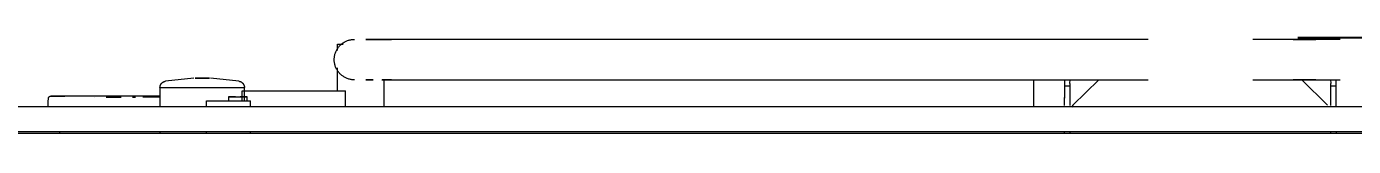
# Model space of a CAD drawing. Header units: millimetres. Extents: x -174154 to -170572, y -111302 to -109817.
# Drawn here: x -174119.71 to -174109.2, y -110583.71 to -110582.96 of the extents above; entities that cross this region are included whole.
import ezdxf

# ---------------------------------------------------------------- set-up
doc = ezdxf.new("R2010")
doc.units = ezdxf.units.MM
doc.linetypes.add('ACAD_ISO02W100', pattern=[15, 12, -3])
doc.layers.get('Defpoints').update_dxf_attribs({"color": 70})
for name, color, linetype, lineweight in [('!Подложка', 252, 'ACAD_ISO02W100', 25), ('Размеры', 7, 'Continuous', 9), ('Специальное оборудование', 7, 'Continuous', 18)]:
    doc.layers.add(name, color=color, linetype=linetype, lineweight=lineweight)
doc.styles.add('GOST Common', font='GOST Common.ttf', dxfattribs={"width": 0.9, "height": 250})
doc.dimstyles.new('ADSK_Проверочный', dxfattribs={"dimscale": 304.8, "dimtxt": 251.4287490705518, "dimasz": 0.4639107611548557, "dimexe": 0.4921259842519685, "dimexo": 0.4921259842519685, "dimgap": 0.1640419947506562, "dimtad": 1, "dimdec": 0, "dimdsep": 46, "dimtxsty": 'GOST Common', "dimblk1": 'OBLIQUE', "dimblk2": 'OBLIQUE', "dimsah": 1, "dimcen": 0.09, "dimazin": 0, "dimtfac": 1, "dimtdec": 4, "dimtix": 1, "dimtmove": 0, "dimatfit": 3, "dimfxl": 1, "dimtvp": 1, "dimtolj": 1, "dimtzin": 0, "dimarcsym": 2})

# ---------------------------------------------------------------- blocks, each defined once
blk = doc.blocks.new('Medical_All_ARJO_Enterprise-8000_Patient-Bed - Citadel-235586-В_АР_ПЭ_02 Этаж')
at = {"layer": 'Специальное оборудование'}
for p, q in [((-784.3059487952733, 510.5919744374369), (-784.3059487952776, 505.7002009607838)), ((-784.2419494709152, 510.5919744374445), (-784.1882436161899, 510.5919744374445)), ((-784.18824361619, 510.5919744374445), (-779.6014472363888, 510.5919744374445)), ((-741.3912284480075, 514.4575834274287), (-761.7204498810215, 514.4575834274287)), ((-761.7204498810215, 514.4575834274287), (-741.3900504403261, 514.4575834274287)), ((-141.6566232634773, 514.4575834274256), (-741.3900504403567, 514.4575834274256)), ((-42.15551620260671, 514.4575834274256), (-58.54771662901626, 514.4575834274256)), ((-8.849179640214588, 514.4575834274287), (-26.90117851167967, 514.4575834274287)), ((-26.70614084069408, 514.4575834274287), (-8.79374724120936, 514.4575834274287)), ((-897.9201035521262, 483.8392138481155), (-920.3982685182555, 481.3771038322815)), ((-891.3935029826055, 483.8392138481172), (-897.045704876135, 483.8392138481172)), ((-897.045704876135, 483.8392138481172), (-891.3935029826055, 483.8392138481172)), ((-891.3935029826055, 483.8392138481172), (-885.741301089076, 483.8392138481172)), ((-885.741301089076, 483.8392138481172), (-891.3935029826055, 483.8392138481172)), ((-862.3887374470205, 481.3771038322815), (-884.8669024131541, 483.8392138481155)), ((-784.3059487952776, 491.843466767156), (-784.3059487952776, 473.7633090515684)), ((-924.8594389900683, 476.4933884143808), (-924.8594389900683, 460.8720739960061)), ((-924.8594389900368, 476.4933884143836), (-908.1264711041575, 476.4933884143836)), ((-908.1264709933848, 476.4933884143836), (-891.3935032182783, 476.4933884143836)), ((-891.3935029798935, 476.4933884143836), (-874.6605353323991, 476.4933884143836)), ((-874.6605349454019, 476.4933884143836), (-862.4111526785169, 476.4933884143836)), ((-862.4111521022844, 476.4933884143836), (-857.9275674465197, 476.4933884143836)), ((-859.5972496980826, 473.7633090515685), (-815.1241431545966, 473.7633090515685)), ((-859.5972496980825, 466.0040140151972), (-859.5972496980825, 473.7633090515685)), ((-857.9275674465538, 466.0040140151963), (-857.9275674465538, 476.4933884143808)), ((-815.1241431545972, 473.7633090515685), (-809.8814798874056, 473.7633090515685)), ((-809.8814798874051, 473.7633090515685), (-777.7797898087586, 473.7633090515685)), ((-777.779789808759, 460.7805253597081), (-777.779789808759, 473.7633090515685)), ((-755.8434562922231, 482.4568927288051), (-761.7204498810215, 482.4568927288051)), ((-761.7204498810215, 482.4568927288051), (-755.9088193544021, 482.4568927288051)), ((-748.9340174764756, 482.4568927288051), (-741.3912284480076, 482.4568927288051)), ((-741.3900504403261, 482.4568927288051), (-748.8693771877979, 482.4568927288051)), ((-747.1008585822375, 460.7614294866004), (-747.1008585822375, 482.4568927288036)), ((-741.3900504403567, 482.4568927288036), (-141.6566232634773, 482.4568927288036)), ((-232.3223149980241, 475.2623252897304), (-232.3223149980241, 482.0734604891921)), ((-232.3223149980244, 472.4277652440405), (-232.3223149980244, 475.2623252897306)), ((-207.9221117669275, 482.0734604891923), (-207.9221117669275, 475.2623252897307)), ((-203.7400550813053, 477.3417164297149), (-207.9221117669628, 477.3417164297149)), ((-207.9221117669278, 475.2623252897306), (-207.9221117669278, 472.4277652440405)), ((-203.7400550813053, 479.6497309550338), (-203.7400550813053, 476.428091783063)), ((-203.7400550812759, 476.8009238390796), (-203.7400550812759, 470.4063280069524)), ((-180.8029750743967, 482.456892728799), (-201.2260808668493, 462.3709940836144)), ((-58.54771662901626, 482.4568927288036), (-42.15551620260671, 482.4568927288036)), ((-26.90117851167885, 482.4568927288051), (-8.849179640208924, 482.4568927288051)), ((-8.793747241204894, 482.4568927288051), (-26.70614084069401, 482.4568927288051)), ((0.5901870772608074, 462.3709940836137), (-19.8329187152087, 482.4568927288152)), ((3.104161291654634, 476.4280917830716), (3.104161291654634, 479.6497309550338)), ((7.286217977307899, 477.3417164297236), (3.104161291658966, 477.3417164297236)), ((3.104161291688745, 470.4063280069522), (3.104161291688745, 476.8009238390797)), ((7.286217977340927, 475.2623252897304), (7.286217977340927, 482.0734604891921)), ((7.286217977340656, 472.4277652440405), (7.286217977340656, 475.2623252897306)), ((-977.0014418856848, 468.7663987074069), (-977.0014418856854, 468.7663987074066)), ((-955.7398731842829, 468.7663987074069), (-967.4172022396127, 468.7663987074069)), ((-967.4172022396133, 468.7663987074066), (-955.7398731842835, 468.7663987074066)), ((-966.4230721944972, 469.6968793869028), (-966.4230721944972, 468.7663987073985)), ((-964.8489469343373, 469.6968793869028), (-962.1148955410517, 469.6968793869028)), ((-955.7241347982268, 468.7663987074066), (-955.7241347982269, 468.7663987074064)), ((-938.4733891487133, 469.6968793869025), (-955.1490452906825, 469.6968793869021)), ((-938.4733891487134, 469.6968793869023), (-954.9018006492552, 469.6968793869021)), ((-944.3950802476483, 468.7663987074066), (-946.6742358120255, 468.7663987074066)), ((-946.6742358120257, 468.7663987074064), (-944.3950802476485, 468.7663987074064)), ((-944.1942771412357, 468.7663987074069), (-946.4440535456629, 468.7663987074069)), ((-946.4440535456636, 468.7663987074066), (-944.1942771412364, 468.7663987074066)), ((-938.4733891487464, 469.6968793869028), (-935.5626166273461, 469.6968793869028)), ((-938.4733891487135, 469.6968793869021), (-924.6072207111755, 469.6968793869021)), ((-924.6072207111754, 469.6968793869025), (-938.4733891487133, 469.6968793869025)), ((-938.4733891487135, 469.6968793869021), (-924.5693274581116, 469.6968793869021)), ((-924.5693274581115, 469.6968793869023), (-938.4733891487134, 469.6968793869023)), ((-924.6072207111754, 468.7663987074069), (-938.4733891487133, 468.7663987074069)), ((-924.5693274581115, 468.7663987074066), (-938.4733891487134, 468.7663987074066)), ((-887.8918846901086, 466.0040140151984), (-870.2501949968703, 466.0040140151984)), ((-887.8918846901086, 460.8490638161372), (-887.8918846901086, 466.0040140151984)), ((-870.5431504302259, 468.9841568470038), (-870.5431504302259, 466.0040140151963)), ((-870.5431504301919, 468.9841568470008), (-855.8129009594348, 468.9841568470008)), ((-865.0842602458849, 468.9841568470008), (-870.5431504301919, 468.9841568470008)), ((-870.25019499687, 466.0040140151984), (-853.230321317446, 466.0040140151984)), ((-865.7785543120267, 469.6968793869028), (-865.6889094506569, 469.6968793869028)), ((-855.8129009594348, 468.9841568470008), (-861.2717911437417, 468.9841568470008)), ((-855.812900959468, 466.0040140151963), (-855.812900959468, 468.9841568470038)), ((-853.1774324314283, 460.8274560629095), (-853.1774324314283, 466.0040140151963)), ((-232.3223149980241, 463.2164739659447), (-232.3223149980241, 472.4277652440403)), ((-232.3223149980244, 460.9910493039006), (-232.3223149980244, 463.2164739659449)), ((-207.9221117669275, 472.4277652440405), (-207.9221117669275, 467.9815515870342)), ((-207.9221117669278, 462.07721185833), (-207.9221117669278, 468.4081224797379)), ((-203.7400550812759, 470.4063280069523), (-203.7400550812759, 462.0772118583301)), ((3.104161291688745, 462.07721185833), (3.104161291688745, 470.4063280069522)), ((7.286217977340927, 463.2164739659447), (7.286217977340927, 472.4277652440403)), ((7.286217977340656, 461.2295685198791), (7.286217977340656, 463.2164739659449)), ((7.47981330050809, 461.22956851988), (-1116.002062768397, 461.2295685198713)), ((-201.2260808668493, 462.3709940836143), (-202.3925709061558, 461.0008788447277)), ((785.7819392196185, 461.22956851988), (1.733594831299217, 461.22956851988)), ((-1004.473384856255, 441.9542605734912), (-1004.473384856255, 440.0618254533265)), ((-924.8594389900683, 441.9542605734912), (-924.8594389900683, 440.0618254533265)), ((-887.8918846901086, 439.783112257267), (-887.8918846901086, 441.9542605734918)), ((-853.1774324314283, 439.7831122572589), (-853.1774324314283, 441.9542605734912)), ((-207.9221117669278, 440.0192542674079), (-207.9221117669278, 442.0296479477686)), ((-203.7400550812759, 442.0268436681424), (-203.7400550812759, 440.0203092367436)), ((-1116.002062768397, 441.7157413575096), (7.47981330050809, 441.7157413575096)), ((-88.81389784000937, 440.0618254533265), (-1047.989697186748, 440.0618254533265)), ((1.733594831299217, 441.7157413575096), (785.7819392196185, 441.7157413575096)), ((3.104161291688745, 440.0493635478129), (3.104161291688745, 441.6347776396452)), ((7.286217977340656, 441.6347776396453), (7.286217977340656, 439.9683039231308))]:
    blk.add_line(p, q, dxfattribs=at)
at = {"layer": 'Специальное оборудование', "flags": 128}
for points in [[(-770.7531145745531, 482.4568927288036), (-771.392957731825, 482.4696912984672), (-772.0317772765436, 482.5080665324938), (-772.6685512337017, 482.5719570386758), (-773.3022609008123, 482.6612606058345), (-773.9318924775879, 482.7758343673333), (-774.5564386878256, 482.9154950295798), (-775.1749003908117, 483.0800191653008), (-775.7862881797514, 483.2691435709928), (-776.3896239646169, 483.4825656879401), (-776.9839425368474, 483.7199440862832), (-777.5682931135088, 483.9808990112334), (-778.141740858332, 484.2650129905622), (-778.7033683772653, 484.5718315025215), (-779.2522771860756, 484.9008637029245), (-779.7875891477634, 485.2515832104757), (-780.3084478773833, 485.6234289487471), (-780.8140201120842, 486.0158060438929), (-781.3034970441391, 486.4280867762729), (-781.7760956148684, 486.8596115846432), (-782.2310597673737, 487.3096901213792), (-782.6676616560744, 487.7776023568275), (-783.0852028110761, 488.262599731225), (-783.4830152556067, 488.763906352246), (-783.8604625746117, 489.2807202362278), (-784.2169409329005, 489.812214591195), (-784.5518800411502, 490.3575391395689), (-784.8647440682303, 490.9158214784041), (-785.155032498443, 491.4861684750575), (-785.4222809322218, 492.0676676959748), (-785.6660618290865, 492.6593888664908), (-785.8859851915988, 493.2603853589226), (-786.0816991892938, 493.8696957071026), (-786.2528907215365, 494.4863451444565), (-786.3992859183829, 495.1093471634189), (-786.5206505787552, 495.7377050936731), (-786.6167905450753, 496.3704136965645), (-786.6875520139175, 497.006460773306), (-786.7328217820229, 497.6448287842449), (-786.7525274274155, 498.2844964767505), (-786.7466374252732, 498.9244405189746), (-786.7151611983376, 499.5636371369475), (-786.6581491018533, 500.2010637524443), (-786.5756923430246, 500.8357006188774), (-786.4679228350705, 501.4665324526048), (-786.3350129862131, 502.092550057292), (-786.1771754238544, 502.7127519383021), (-785.9946626544294, 503.3261459049315), (-785.787766659433, 503.9317506576687), (-785.556818428322, 504.528597358126), (-785.3021874290025, 505.1157311788907), (-785.0242810167483, 505.6922128310957), (-784.723543782541, 506.2571200670754), (-784.400456841803, 506.809549155759), (-784.0555370647179, 507.3486163284362), (-783.6893362493443, 507.8734591926535), (-783.3024402388663, 508.3832381117689), (-782.8954679843731, 508.8771375482702), (-782.4690705546583, 509.3543673684051), (-782.0239300946449, 509.8141641062767), (-781.5607587341158, 510.2557921851875), (-781.0802974484325, 510.6785450944132), (-780.5833148731691, 511.0817465194904), (-780.0706060744251, 511.4647514241395), (-779.5429912769072, 511.82694708222), (-779.0013145517369, 512.1677540579591), (-778.4464424661284, 512.4866271328766), (-777.8792626970451, 512.7830561780834), (-777.3006826111374, 513.0565669703459), (-776.7116278131018, 513.3067219507356), (-776.1130406649695, 513.533120924645), (-775.5058787784857, 513.735401702023), (-774.891113483144, 513.9132406767689), (-774.269728272271, 514.0663533444642), (-773.6427172296557, 514.1944947574978), (-773.0110834392073, 514.2974599169505), (-772.37583738025, 514.3750841005226), (-771.7379953109628, 514.4272431260858), (-771.0985776425972, 514.4538535503334), (-770.7531145745531, 514.4575834274256)], [(10.51429136053446, 514.4575834274256), (7.310514254665316, 514.4575834274256), (4.118442960205584, 514.4575834274256), (0.9431841102854719, 514.4575834274256), (-2.210182558292206, 514.4575834274256), (-5.336612331523691, 514.4575834274256), (-8.431103588726364, 514.4575834274256), (-11.48870580400424, 514.4575834274256), (-14.5045274660609, 514.4575834274256), (-17.47374390358652, 514.4575834274256), (-20.39160500367914, 514.4575834274256), (-23.25344281102069, 514.4575834274256), (-26.05467899561464, 514.4575834274256), (-28.79083217712162, 514.4575834274256), (-31.45752509414151, 514.4575834274256), (-34.05049160686833, 514.4575834274256), (-36.56558352202053, 514.4575834274256), (-38.99877722905793, 514.4575834274256), (-41.34618013710347, 514.4575834274256), (-42.15551620260239, 514.4575834274256)], [(-924.8594389900683, 476.4933884143895), (-924.8519511217079, 476.6932348523781), (-924.8364775168477, 476.8926219996633), (-924.8130429299558, 477.0912308793494), (-924.7816848513694, 477.2887437595867), (-924.7424534473295, 477.4848446618953), (-924.6954114797104, 477.6792198666734), (-924.6406342056247, 477.8715584150673), (-924.5782092570306, 478.061552606406), (-924.5082365005261, 478.248898490533), (-924.4308278775959, 478.4332963539878), (-924.3461072255141, 478.6144511995169), (-924.25421007927, 478.7920732180391), (-924.1552834546792, 478.9658782521992), (-924.0494856132401, 479.1355882510164), (-923.9369858089349, 479.3009317147003), (-923.8179640174465, 479.4616441289754), (-923.6926106482555, 479.6174683882661), (-923.561126240016, 479.768155207004), (-923.423721139716, 479.9134635184005), (-923.2806151662246, 480.0531608601894), (-923.1320372585568, 480.1870237463976), (-922.9782251096816, 480.3148380249769), (-922.8194247862149, 480.4363992203362), (-922.6558903348059, 480.5515128605151), (-922.4878833756896, 480.6599947882262), (-922.3156726841587, 480.7616714555169), (-922.1395337605868, 480.8563802014417), (-921.9597483896719, 480.9439695121849), (-921.7766041896601, 481.0242992635531), (-921.5903941522054, 481.0972409450595), (-921.4014161736388, 481.162677865591), (-921.2099725784173, 481.220505340016), (-921.0163696354493, 481.2706308567259), (-920.8209170681497, 481.3129742255982), (-920.6239275589242, 481.3474677062422), (-920.4257162489753, 481.3740561164768), (-920.3982685182727, 481.3771038322815)], [(-862.3887374470032, 481.3771038322815), (-862.1903823056698, 481.3516106006737), (-861.9932052846468, 481.3182056709033), (-861.797521825113, 481.2769424837364), (-861.6036449788572, 481.2278870514465), (-861.4118849074744, 481.1711178522729), (-861.2225483861697, 481.1067257048353), (-861.0359383129945, 481.034813622812), (-860.8523532242506, 480.9554966502234), (-860.6720868169234, 480.8689016772752), (-860.4954274788053, 480.7751672374635), (-860.3226578271499, 480.6744432858992), (-860.1540542565499, 480.5668909594052), (-859.9898864967543, 480.4526823187852), (-859.8304171811457, 480.3320000734897), (-859.6759014266231, 480.2050372893461), (-859.5265864254253, 480.0719970797589), (-859.3827110497031, 479.93309228066), (-859.2445054693706, 479.7885451101062), (-859.1121907838657, 479.6385868127271), (-858.9859786684685, 479.4834572898173), (-858.8660710356322, 479.3234047155249), (-858.7526597119939, 479.1586851398122), (-858.645926131478, 478.9895620788714), (-858.5460410450432, 478.8163060935261), (-858.4531642475283, 478.6391943563784), (-858.3674443219865, 478.4585102084491), (-858.2890184020137, 478.2745427058107), (-858.218011952355, 478.0875861572301), (-858.1545385681852, 477.8979396532852), (-858.0986997933768, 477.7059065879631), (-858.050584958053, 477.5117941731806), (-858.0102710356883, 477.3159129473966), (-857.9778225199603, 477.118576278792), (-857.9532913215788, 476.9200998639202), (-857.936716685221, 476.7208012227353), (-857.9281251267638, 476.5209991905288), (-857.9275669752077, 476.4933884143808)], [(-42.15551620260671, 482.4568927288036), (-39.83937586099218, 482.4568927288036), (-37.43609994189919, 482.4568927288036), (-34.94953317411441, 482.4568927288036), (-32.38365353403477, 482.4568927288036), (-29.74256588171797, 482.4568927288036), (-27.03049539401666, 482.4568927288036), (-24.2517808051573, 482.4568927288036), (-21.41086746572205, 482.4568927288036), (-18.51230023103157, 482.4568927288036), (-15.56071619032893, 482.4568927288036), (-12.56083724844243, 482.4568927288036), (-9.517462571734848, 482.4568927288036), (-6.43546091047582, 482.4568927288036), (-3.319762809856582, 482.4568927288036), (-0.1753527222038656, 482.4568927288036), (2.992738967119362, 482.4568927288036), (6.179443987235891, 482.4568927288036), (9.379664289903815, 482.4568927288036), (10.51429136053013, 482.4568927288036)], [(-1013.448470780575, 460.9272155815187), (-1013.47281862536, 462.4394182025862), (-1013.401127590022, 465.438412096104), (-1013.256322613611, 467.8489315748463)], [(-1013.256322613611, 467.8489315748463), (-1013.248646991229, 467.9285571456988), (-1013.237793334968, 468.0078120815573), (-1013.223779008357, 468.0865695914239), (-1013.206626431333, 468.1647036801131), (-1013.186363044353, 468.2420893497167), (-1013.163021264524, 468.3186027996827), (-1013.136638433703, 468.3941216248247), (-1013.107256758798, 468.4685250111125), (-1013.074923244222, 468.5416939290201), (-1013.039689616701, 468.6135113238768), (-1013.001612242517, 468.6838623031684), (-1012.960752037349, 468.7526343203472), (-1012.917174368811, 468.8197173548307), (-1012.870948951878, 468.8850040881106), (-1012.822149737347, 468.9483900753131), (-1012.770854793562, 469.0097739123856), (-1012.717146181481, 469.0690573982924), (-1012.66110982344, 469.1261456920909), (-1012.602835365642, 469.1809474646982), (-1012.5424160348, 469.2333750449653), (-1012.479948488951, 469.2833445599469), (-1012.415532662839, 469.3307760690824), (-1012.349271608052, 469.375593692069), (-1012.281271328134, 469.4177257302729), (-1012.211640609029, 469.4571047814354), (-1012.140490845042, 469.4936678474481), (-1012.067935860611, 469.527356435216), (-1011.994091728234, 469.5581166501994), (-1011.919076582767, 469.5858992825932), (-1011.84301043244, 469.6106598861162), (-1011.766014966882, 469.6323588491161), (-1011.688213362391, 469.6509614578355), (-1011.609730084952, 469.6664379521058), (-1011.530690691067, 469.6787635728109), (-1011.451221626892, 469.6879186015989), (-1011.371450025993, 469.6938883923801), (-1011.291503505906, 469.6966633947513), (-1011.262110956803, 469.6968793869028)], [(-938.4733891487464, 469.6968793869028), (-941.3841616701468, 469.6968793869028), (-944.2902775764469, 469.6968793869028), (-947.1870877021307, 469.6968793869028), (-950.0699577689484, 469.6968793869028), (-952.9342757997829, 469.6968793869028), (-955.7754594967961, 469.6968793869028), (-958.5889635721616, 469.6968793869028), (-961.3702870195477, 469.6968793869028), (-964.1149803147555, 469.6968793869028), (-966.8186525340063, 469.6968793869028), (-969.4769783785094, 469.6968793869028), (-972.0857050939915, 469.6968793869028), (-974.6406592742039, 469.6968793869028), (-977.1377535374871, 469.6968793869028), (-979.5729930657113, 469.6968793869028), (-981.9424819951159, 469.6968793869028), (-984.2424296488722, 469.6968793869028), (-986.4691566013737, 469.6968793869028), (-988.6191005645023, 469.6968793869028), (-990.6888220865457, 469.6968793869028), (-992.6750100545876, 469.6968793869028), (-994.5744869915775, 469.6968793869028), (-996.3842141396121, 469.6968793869028), (-998.1012963213115, 469.6968793869028), (-999.7229865714797, 469.6968793869028), (-1001.246690531653, 469.6968793869028), (-1002.669970600535, 469.6968793869028), (-1003.990549833642, 469.6968793869028), (-1005.206315585892, 469.6968793869028), (-1006.315322891449, 469.6968793869028), (-1007.315797575186, 469.6968793869028), (-1008.206139091041, 469.6968793869028), (-1008.984923082518, 469.6968793869028), (-1009.650903661356, 469.6968793869028), (-1010.203015400702, 469.6968793869028), (-1010.640375039546, 469.6968793869028), (-1010.962282895771, 469.6968793869028), (-1011.168223985466, 469.6968793869028), (-1011.257868846836, 469.6968793869028), (-1011.262110956803, 469.6968793869028)], [(-1011.262110956803, 469.6968793869028), (-1011.203887743075, 469.6968793869028), (-1011.029311246603, 469.6968793869028), (-1010.738660752546, 469.6968793869028), (-1010.332401239698, 469.6968793869028), (-1009.811182636604, 469.6968793869028), (-1009.175838781851, 469.6968793869028), (-1008.427386090068, 469.6968793869028), (-1007.567021925905, 469.6968793869028), (-1006.596122688483, 469.6968793869028), (-1005.516241609474, 469.6968793869028), (-1004.329106268239, 469.6968793869028), (-1003.036615828087, 469.6968793869028), (-1001.640837998, 469.6968793869028), (-1000.144005724755, 469.6968793869028)], [(-924.8594389900683, 469.6968793869028), (-926.1016980676707, 469.6968793869028), (-928.9800140962291, 469.6968793869028), (-931.8735174997283, 469.6968793869028), (-934.7775792899711, 469.6968793869028), (-937.6875535875837, 469.6968793869028), (-938.4733891487464, 469.6968793869028)], [(-865.6046886723143, 469.6952796002242), (-865.5248379527504, 469.690482799506), (-865.4452429261102, 469.682496658603)], [(42.34250752890325, 440.0618254533265), (27.82746932514156, 440.0618254533265), (13.12582981607591, 440.0618254533265), (-1.738891511257714, 440.0618254533265), (-16.7429142737016, 440.0618254533265), (-31.86223523553288, 440.0618254533265), (-47.07266670849119, 440.0618254533265), (-62.3498752469441, 440.0618254533265), (-77.66942057617634, 440.0618254533265), (-88.81389784000937, 440.0618254533265)]]:
    blk.add_lwpolyline(points, dxfattribs=at)
at = {"layer": 'Специальное оборудование'}
for points in [[(-203.7400550812762, 479.6497309550363), (-203.7321956613924, 480.2547829049396), (-203.6702304214622, 480.8912366947732), (-203.5541593614854, 481.5555628430014)], [(2.918265571896687, 481.555562843001), (3.034336631873683, 480.8912366947728), (3.096301871804386, 480.2547829049391), (3.104161291688745, 479.6497309550357)]]:
    blk.add_open_spline(points, degree=3, dxfattribs=at)
blk = doc.blocks.new('_Oblique')
at = {"color": 0, "linetype": 'ByBlock', "lineweight": -2}
blk.add_line((-0.5, -0.5), (0.5, 0.5), dxfattribs=at)
blk = doc.blocks.new('*D510')
at = {"layer": 'Defpoints', "color": 0, "transparency": 16777216}
for p in [(1874.730405788287, 5014.828844088229), (1974.715304648055, 5014.828844088229), (1581.298208986868, 4183.828844088229)]:
    blk.add_point(p, dxfattribs=at)
at = {"layer": 'Размеры', "color": 0, "lineweight": -2, "transparency": 16777216}
for p, q in [((1974.715304648056, 4183.828844088229), (1974.715304648055, 5014.828844088229)), ((2024.730405788287, 5014.828844088229), (2124.715304648056, 5014.82884408823)), ((1731.298208986868, 4183.828844088229), (2124.715304648056, 4183.82884408823))]:
    blk.add_line(p, q, dxfattribs=at)
at = {"layer": 'Размеры', "color": 0, "lineweight": -2, "transparency": 16777216, "xscale": 141.4, "yscale": 141.4, "zscale": 141.4}
for p, rotation in [((1974.715304648055, 5014.828844088229), 90), ((1974.715304648056, 4183.828844088229), 270)]:
    blk.add_blockref('_Oblique', p, dxfattribs=dict(at, rotation=rotation))
at = {"layer": 'Размеры', "color": 0, "lineweight": 20, "transparency": 16777216, "insert": (1799.715304648056, 4599.328844088228), "char_height": 250, "width": 511.3805065841731, "attachment_point": 5, "rotation": 90, "style": 'GOST Common'}
blk.add_mtext('\\A1;831', dxfattribs=at)
blk = doc.blocks.new('A$C02fe7d8c')
at = {"layer": 'Специальное оборудование', "color": 251, "lineweight": 20, "true_color": 0x636466}
blk.add_blockref('Medical_All_ARJO_Enterprise-8000_Patient-Bed - Citadel-235586-В_АР_ПЭ_02 Этаж', (1754.220320753793, 3667.87379774257), dxfattribs=at)
at = {"layer": 'Размеры', "color": 251, "lineweight": 20, "true_color": 0x636466}
dim = blk.add_linear_dim(base=(1974.715304648055, 5014.828844088229), p1=(1581.298208986867, 4183.828844088227), p2=(1874.730405788287, 5014.828844088227), angle=90, dimstyle='ADSK_Проверочный', override={"dimpost": '<>', "dimfxl": 881.2851151129847}, dxfattribs=at)
dim.commit()
dim.dimension.update_dxf_attribs({"geometry": '*D510', "text_midpoint": (1799.715304648056, 4599.328844088228)})

msp = doc.modelspace()

# ---------------------------------------------------------------- block references
at = {"layer": '!Подложка', "ltscale": 20, "xscale": 0.01, "yscale": 0.01, "zscale": 0.01}
msp.add_blockref('A$C02fe7d8c', (-174126.9501441634, -110624.7877293258), dxfattribs=at)

doc.saveas('drawing.dxf')
